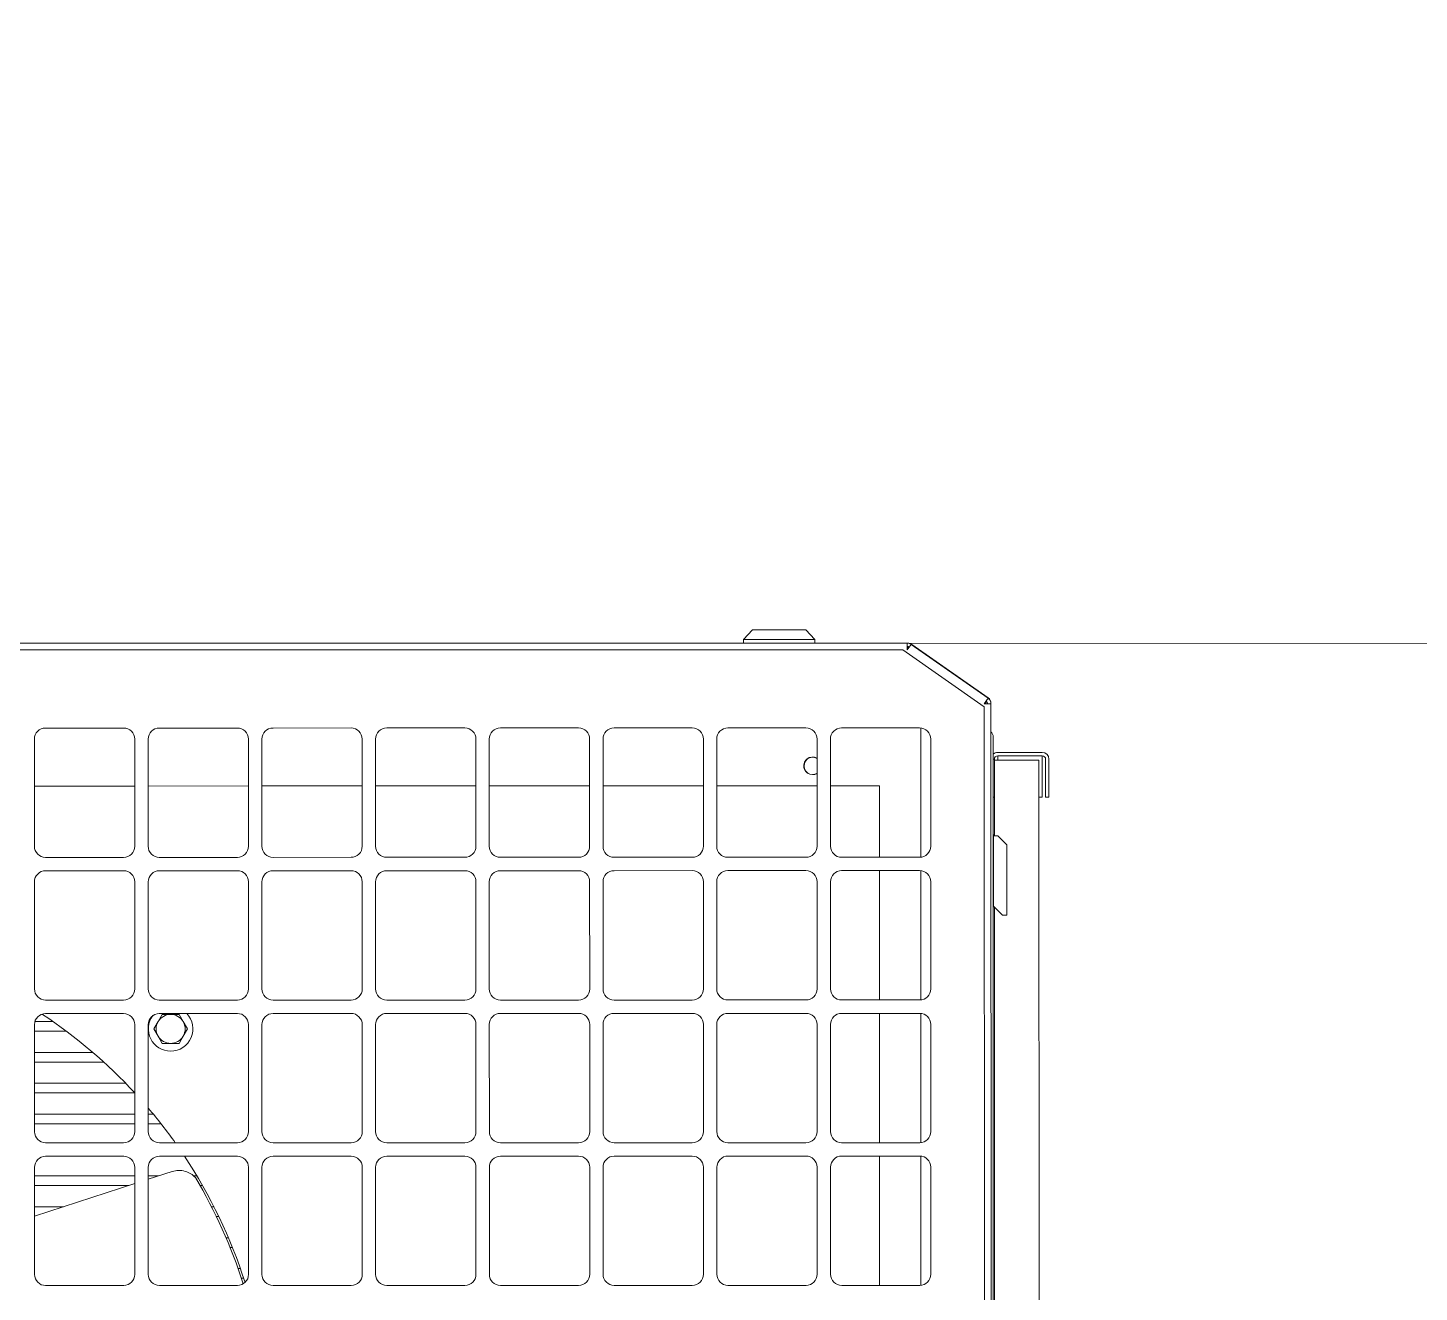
# Model space of a CAD drawing. Header units: millimetres. Extents: x 1322820 to 1391563, y 1051909 to 1098256.
# Drawn here: x 1362801 to 1363418, y 1087098 to 1087659 of the extents above; entities that cross this region are included whole.
import ezdxf

# ---------------------------------------------------------------- set-up
doc = ezdxf.new("R2010")
doc.units = ezdxf.units.MM
doc.header["$MEASUREMENT"] = 0
doc.layers.get('0').update_dxf_attribs({"true_color": 0x787878})
doc.layers.add('instalatii - echipamente_Pen_No__21', color=7, linetype='Continuous', lineweight=20, true_color=0x787878)

# ---------------------------------------------------------------- blocks, each defined once
blk = doc.blocks.new('terasa')
at = {"layer": 'instalatii - echipamente_Pen_No__21', "linetype": 'Continuous', "lineweight": 20}
for p, q in [((1363118.671, 1087387.574), (1363122.626, 1087391.926)), ((1363150.319, 1087387.578), (1363118.671, 1087387.574)), ((1363118.671, 1087385.991), (1363118.671, 1087387.574)), ((1363146.363, 1087391.929), (1363122.626, 1087391.926)), ((1363146.363, 1087391.929), (1363150.319, 1087387.578)), ((1363150.319, 1087387.578), (1363150.319, 1087385.996)), ((1362362.675, 1087382.914), (1363189.29, 1087383.035)), ((1363191.337, 1087386.002), (1362778.947, 1087385.942)), ((1363189.29, 1087383.035), (1363225.492, 1087357.721)), ((1363191.337, 1087386.002), (1363191.586, 1087386.002)), ((1363191.337, 1087383.035), (1363191.337, 1087386.002)), ((1363193.039, 1087385.466), (1363191.337, 1087383.035)), ((1363191.586, 1087385.991), (1363191.586, 1087386.002)), ((1363191.587, 1087383.392), (1363191.587, 1087384.518)), ((1363227.193, 1087361.558), (1363193.039, 1087385.466)), ((1363227.193, 1087361.558), (1363193.039, 1087385.466)), ((1363193.288, 1087385.466), (1363193.206, 1087385.348)), ((1363227.19, 1087361.735), (1363193.288, 1087385.466)), ((1363225.492, 1087359.127), (1363227.193, 1087361.558)), ((1363228.459, 1087359.127), (1363225.492, 1087359.127)), ((1363225.492, 1087357.721), (1363225.586, 1086712.095)), ((1363227.108, 1087361.618), (1363227.19, 1087361.735)), ((1363228.554, 1086710.34), (1363228.459, 1087359.127)), ((1363228.554, 1086710.34), (1363228.459, 1087359.127)), ((1362804.182, 1087295.945), (1362804.175, 1087343.418)), ((1362809.12, 1087348.364), (1362843.735, 1087348.369)), ((1362848.681, 1087343.424), (1362848.688, 1087295.952)), ((1362854.622, 1087295.953), (1362854.615, 1087343.425)), ((1362859.559, 1087348.371), (1362894.175, 1087348.376)), ((1362899.12, 1087343.432), (1362899.127, 1087295.959)), ((1362905.061, 1087295.96), (1362905.054, 1087343.433)), ((1362909.999, 1087348.378), (1362944.614, 1087348.384)), ((1362949.56, 1087343.439), (1362949.567, 1087295.967)), ((1362955.501, 1087295.968), (1362955.494, 1087343.44)), ((1362960.438, 1087348.386), (1362995.054, 1087348.391)), ((1363000, 1087343.447), (1363000.006, 1087295.974)), ((1363005.941, 1087295.975), (1363005.934, 1087343.447)), ((1363010.878, 1087348.393), (1363045.493, 1087348.398)), ((1363050.439, 1087343.454), (1363050.446, 1087295.981)), ((1363056.38, 1087295.982), (1363056.373, 1087343.455)), ((1363061.317, 1087348.401), (1363095.933, 1087348.406)), ((1363100.879, 1087343.461), (1363100.886, 1087295.989)), ((1363106.82, 1087295.99), (1363106.813, 1087343.462)), ((1363111.757, 1087348.408), (1363146.372, 1087348.413)), ((1363151.318, 1087343.469), (1363151.325, 1087295.996)), ((1363157.259, 1087295.997), (1363157.252, 1087343.47)), ((1363162.197, 1087348.415), (1363196.812, 1087348.42)), ((1363197.315, 1087291.083), (1363197.306, 1087348.396)), ((1363201.758, 1087343.476), (1363201.765, 1087296.004)), ((1363229.54, 1086725.348), (1363229.45, 1087344.469)), ((1363251.209, 1087337.549), (1363231.429, 1087337.546)), ((1363229.451, 1087334.579), (1363229.946, 1087334.579)), ((1363229.946, 1087334.085), (1363229.946, 1087334.579)), ((1363229.946, 1087334.085), (1363249.726, 1087334.087)), ((1363229.946, 1087334.085), (1363229.951, 1087300.508)), ((1363251.209, 1087336.066), (1363231.429, 1087336.063)), ((1363231.429, 1087334.579), (1363231.429, 1087336.063)), ((1363231.429, 1087334.579), (1363231.429, 1087334.085)), ((1363249.726, 1087334.087), (1363249.814, 1086735.736)), ((1363251.209, 1087336.066), (1363251.21, 1087334.582)), ((1363251.212, 1087317.769), (1363251.21, 1087334.582)), ((1363252.695, 1087322.714), (1363252.693, 1087334.582)), ((1363254.178, 1087322.714), (1363254.177, 1087334.583)), ((1362804.178, 1087322.649), (1362848.684, 1087322.655)), ((1362854.618, 1087322.656), (1362899.123, 1087322.663)), ((1362905.058, 1087322.663), (1362949.563, 1087322.67)), ((1362955.497, 1087322.671), (1363000.003, 1087322.677)), ((1363005.937, 1087322.678), (1363050.442, 1087322.685)), ((1363056.376, 1087322.686), (1363100.882, 1087322.692)), ((1363106.816, 1087322.693), (1363151.321, 1087322.699)), ((1363157.255, 1087322.7), (1363174.065, 1087322.703)), ((1363179.014, 1087322.703), (1363174.065, 1087322.703)), ((1363179.014, 1087322.703), (1363179.018, 1087291.055)), ((1363252.695, 1087322.714), (1363252.696, 1087317.769)), ((1363254.179, 1087317.769), (1363254.178, 1087322.714)), ((1363229.454, 1087317.766), (1363229.948, 1087317.766)), ((1363249.729, 1087317.769), (1363251.212, 1087317.769)), ((1363252.696, 1087317.769), (1363254.179, 1087317.769)), ((1363229.456, 1087300.953), (1363229.951, 1087300.953)), ((1363229.555, 1087300.508), (1363231.533, 1087300.508)), ((1363229.56, 1087269.354), (1363229.555, 1087300.508)), ((1363231.533, 1087300.508), (1363235.49, 1087296.552)), ((1363229.456, 1087299.519), (1363229.555, 1087299.519)), ((1363235.49, 1087296.552), (1363235.494, 1087265.399)), ((1362843.743, 1087291.006), (1362809.128, 1087291.001)), ((1362894.183, 1087291.013), (1362859.568, 1087291.008)), ((1362944.623, 1087291.021), (1362910.007, 1087291.016)), ((1362995.062, 1087291.028), (1362960.447, 1087291.023)), ((1363045.502, 1087291.036), (1363010.886, 1087291.031)), ((1363095.941, 1087291.043), (1363061.326, 1087291.038)), ((1363146.381, 1087291.05), (1363111.765, 1087291.045)), ((1363196.82, 1087291.058), (1363162.205, 1087291.053)), ((1362809.129, 1087285.067), (1362843.744, 1087285.072)), ((1362859.568, 1087285.074), (1362894.184, 1087285.079)), ((1362910.008, 1087285.082), (1362944.623, 1087285.087)), ((1362960.448, 1087285.089), (1362995.063, 1087285.094)), ((1363010.887, 1087285.096), (1363045.503, 1087285.102)), ((1363061.327, 1087285.104), (1363095.942, 1087285.109)), ((1363111.766, 1087285.111), (1363146.382, 1087285.116)), ((1363162.206, 1087285.119), (1363196.821, 1087285.124)), ((1363179.019, 1087285.121), (1363179.027, 1087227.758)), ((1363197.324, 1087227.786), (1363197.316, 1087285.099)), ((1362804.192, 1087232.649), (1362804.185, 1087280.121)), ((1362848.69, 1087280.128), (1362848.697, 1087232.655)), ((1362854.631, 1087232.656), (1362854.624, 1087280.129)), ((1362899.13, 1087280.135), (1362899.137, 1087232.663)), ((1362905.071, 1087232.663), (1362905.064, 1087280.136)), ((1362949.569, 1087280.142), (1362949.576, 1087232.67)), ((1362955.51, 1087232.671), (1362955.503, 1087280.143)), ((1363000.009, 1087280.15), (1363000.016, 1087232.677)), ((1363005.95, 1087232.678), (1363005.943, 1087280.151)), ((1363050.448, 1087280.157), (1363050.455, 1087232.685)), ((1363056.389, 1087232.686), (1363056.382, 1087280.158)), ((1363100.888, 1087280.165), (1363100.895, 1087232.692)), ((1363106.829, 1087232.693), (1363106.822, 1087280.165)), ((1363151.327, 1087280.172), (1363151.334, 1087232.699)), ((1363157.268, 1087232.7), (1363157.262, 1087280.173)), ((1363201.767, 1087280.179), (1363201.774, 1087232.707)), ((1363229.461, 1087269.848), (1363229.56, 1087269.848)), ((1363233.516, 1087265.398), (1363229.56, 1087269.354)), ((1363229.955, 1087268.958), (1363229.986, 1087061.612)), ((1363235.494, 1087265.399), (1363233.516, 1087265.398)), ((1362843.753, 1087227.709), (1362809.137, 1087227.704)), ((1362894.192, 1087227.717), (1362859.577, 1087227.712)), ((1362944.632, 1087227.724), (1362910.016, 1087227.719)), ((1362995.071, 1087227.732), (1362960.456, 1087227.726)), ((1363045.511, 1087227.739), (1363010.896, 1087227.734)), ((1363095.951, 1087227.746), (1363061.335, 1087227.741)), ((1363146.39, 1087227.754), (1363111.775, 1087227.749)), ((1363196.83, 1087227.761), (1363162.214, 1087227.756)), ((1362809.138, 1087221.77), (1362843.754, 1087221.775)), ((1362859.035, 1087218.148), (1362860.89, 1087221.362)), ((1362859.578, 1087221.778), (1362894.193, 1087221.783)), ((1362860.89, 1087221.362), (1362864.602, 1087221.363)), ((1362864.602, 1087221.363), (1362868.314, 1087221.364)), ((1362868.314, 1087221.364), (1362870.17, 1087218.149)), ((1362910.017, 1087221.785), (1362944.633, 1087221.79)), ((1362960.457, 1087221.792), (1362995.072, 1087221.797)), ((1363010.896, 1087221.8), (1363045.512, 1087221.805)), ((1363061.336, 1087221.807), (1363095.951, 1087221.812)), ((1363111.776, 1087221.815), (1363146.391, 1087221.82)), ((1363162.215, 1087221.822), (1363196.83, 1087221.827)), ((1363179.028, 1087221.824), (1363179.037, 1087164.462)), ((1363197.333, 1087164.489), (1363197.325, 1087221.802)), ((1362804.201, 1087169.352), (1362804.194, 1087216.825)), ((1362818.304, 1087213.909), (1362804.194, 1087213.907)), ((1362804.391, 1087218.209), (1362812.343, 1087218.21)), ((1362848.699, 1087216.831), (1362848.706, 1087169.358)), ((1362854.64, 1087169.359), (1362854.633, 1087216.832)), ((1362857.18, 1087214.933), (1362859.035, 1087218.148)), ((1362859.036, 1087211.719), (1362857.18, 1087214.933)), ((1362870.17, 1087218.149), (1362872.026, 1087214.935)), ((1362872.026, 1087214.935), (1362870.171, 1087211.721)), ((1362899.139, 1087216.838), (1362899.146, 1087169.366)), ((1362905.08, 1087169.367), (1362905.073, 1087216.839)), ((1362949.578, 1087216.846), (1362949.585, 1087169.373)), ((1362955.519, 1087169.374), (1362955.513, 1087216.847)), ((1363000.018, 1087216.853), (1363000.025, 1087169.381)), ((1363005.959, 1087169.381), (1363005.952, 1087216.854)), ((1363050.458, 1087216.861), (1363050.465, 1087169.388)), ((1363056.399, 1087169.389), (1363056.392, 1087216.861)), ((1363100.897, 1087216.868), (1363100.904, 1087169.395)), ((1363106.838, 1087169.396), (1363106.831, 1087216.869)), ((1363151.337, 1087216.875), (1363151.344, 1087169.403)), ((1363157.278, 1087169.404), (1363157.271, 1087216.876)), ((1363201.776, 1087216.883), (1363201.783, 1087169.41)), ((1362860.892, 1087208.505), (1362859.036, 1087211.719)), ((1362864.604, 1087208.506), (1362860.892, 1087208.505)), ((1362868.315, 1087208.506), (1362864.604, 1087208.506)), ((1362870.171, 1087211.721), (1362868.315, 1087208.506)), ((1362804.196, 1087204.511), (1362830.036, 1087204.515)), ((1362834.908, 1087200.214), (1362804.196, 1087200.209)), ((1362804.198, 1087190.813), (1362844.633, 1087190.819)), ((1362848.704, 1087186.518), (1362804.198, 1087186.511)), ((1362804.2, 1087177.116), (1362848.705, 1087177.122)), ((1362854.639, 1087177.123), (1362856.922, 1087177.123)), ((1362848.706, 1087172.82), (1362804.2, 1087172.813)), ((1362860.384, 1087172.822), (1362854.64, 1087172.821)), ((1362944.641, 1087164.427), (1362910.026, 1087164.422)), ((1362995.081, 1087164.435), (1362960.465, 1087164.43)), ((1363045.52, 1087164.442), (1363010.905, 1087164.437)), ((1363095.96, 1087164.45), (1363061.344, 1087164.445)), ((1363146.399, 1087164.457), (1363111.784, 1087164.452)), ((1363196.839, 1087164.464), (1363162.223, 1087164.459)), ((1362843.762, 1087164.413), (1362809.147, 1087164.408)), ((1362809.147, 1087158.474), (1362843.763, 1087158.479)), ((1362894.202, 1087164.42), (1362859.586, 1087164.415)), ((1362859.587, 1087158.481), (1362894.202, 1087158.486)), ((1362910.027, 1087158.488), (1362944.642, 1087158.493)), ((1362960.466, 1087158.496), (1362995.082, 1087158.501)), ((1363010.906, 1087158.503), (1363045.521, 1087158.508)), ((1363061.345, 1087158.51), (1363095.961, 1087158.516)), ((1363111.785, 1087158.518), (1363146.4, 1087158.523)), ((1363162.224, 1087158.525), (1363196.84, 1087158.53)), ((1363179.038, 1087158.528), (1363179.046, 1087101.165)), ((1363197.343, 1087101.193), (1363197.334, 1087158.506)), ((1362804.21, 1087106.055), (1362804.203, 1087153.528)), ((1362848.709, 1087153.534), (1362848.716, 1087106.062)), ((1362854.65, 1087106.063), (1362854.643, 1087153.535)), ((1362899.148, 1087153.542), (1362899.155, 1087106.069)), ((1362905.089, 1087106.07), (1362905.082, 1087153.543)), ((1362949.588, 1087153.549), (1362949.595, 1087106.077)), ((1362955.529, 1087106.077), (1362955.522, 1087153.55)), ((1363000.027, 1087153.556), (1363000.034, 1087106.084)), ((1363005.968, 1087106.085), (1363005.961, 1087153.557)), ((1363050.467, 1087153.564), (1363050.474, 1087106.091)), ((1363056.408, 1087106.092), (1363056.401, 1087153.565)), ((1363100.906, 1087153.571), (1363100.913, 1087106.099)), ((1363106.847, 1087106.1), (1363106.84, 1087153.572)), ((1363151.346, 1087153.579), (1363151.353, 1087106.106)), ((1363157.287, 1087106.107), (1363157.28, 1087153.579)), ((1363201.786, 1087153.586), (1363201.792, 1087106.113)), ((1362804.204, 1087149.72), (1362848.709, 1087149.727)), ((1362804.206, 1087131.835), (1362848.71, 1087146.303)), ((1362854.643, 1087148.232), (1362865.241, 1087151.676)), ((1362854.643, 1087149.727), (1362859.247, 1087149.728)), ((1362874.612, 1087149.73), (1362876.272, 1087149.731)), ((1362846.007, 1087145.424), (1362804.204, 1087145.418)), ((1362878.785, 1087145.429), (1362877.606, 1087145.429)), ((1362804.206, 1087136.022), (1362817.092, 1087136.024)), ((1362882.707, 1087136.034), (1362883.842, 1087136.034)), ((1362885.969, 1087131.732), (1362884.825, 1087131.732)), ((1362889.098, 1087122.337), (1362890.225, 1087122.337)), ((1362892.002, 1087118.035), (1362890.928, 1087118.035)), ((1362894.454, 1087108.64), (1362895.528, 1087108.64)), ((1362896.984, 1087104.338), (1362895.893, 1087104.338)), ((1362843.771, 1087101.116), (1362809.156, 1087101.111)), ((1362894.211, 1087101.123), (1362859.595, 1087101.118)), ((1362944.65, 1087101.131), (1362910.035, 1087101.126)), ((1362995.09, 1087101.138), (1362960.475, 1087101.133)), ((1363045.529, 1087101.146), (1363010.914, 1087101.14)), ((1363095.969, 1087101.153), (1363061.354, 1087101.148)), ((1363146.409, 1087101.16), (1363111.793, 1087101.155)), ((1363196.848, 1087101.168), (1363162.233, 1087101.163))]:
    blk.add_line(p, q, dxfattribs=at)
blk.add_lwpolyline([(1364217.466, 1087386.074), (1364217.19, 1089275.085), (1361828.728, 1089274.911), (1361829.004, 1087385.9)], close=True, dxfattribs=at)
for centre, radius, start, end in [((1363191.337, 1087383.035), 2.967, 55.008379, 90.008379), ((1363191.337, 1087383.035), 1.484, 55.008381, 90.008381), ((1363191.587, 1087383.035), 2.967, 55.008378, 90.008379), ((1363204.323, 1087366.907), 23.129, 339.809601, 343.601162), ((1363225.492, 1087359.127), 1.484, 0.008376, 55.00838), ((1363225.488, 1087359.304), 1.484, 353.14401, 357.691598), ((1363225.488, 1087359.304), 2.967, 359.425203, 55.008379), ((1363225.492, 1087359.127), 2.967, 0.008379, 55.008379), ((1362809.12, 1087343.419), 4.945, 90.008379, 180.008379), ((1362843.736, 1087343.424), 4.945, 0.00838, 90.008379), ((1362859.56, 1087343.426), 4.945, 90.008379, 180.008379), ((1362894.175, 1087343.431), 4.945, 0.00838, 90.008379), ((1362910, 1087343.433), 4.945, 90.008378, 180.008378), ((1362944.615, 1087343.438), 4.945, 0.008379, 90.008379), ((1362960.439, 1087343.441), 4.945, 90.00838, 180.008378), ((1362995.054, 1087343.446), 4.945, 0.008379, 90.008379), ((1363010.879, 1087343.448), 4.945, 90.008379, 180.008379), ((1363045.494, 1087343.453), 4.945, 0.008379, 90.008379), ((1363061.318, 1087343.456), 4.945, 90.008379, 180.008379), ((1363095.934, 1087343.461), 4.945, 0.00838, 90.008379), ((1363111.758, 1087343.463), 4.945, 90.008379, 180.00838), ((1363146.373, 1087343.468), 4.945, 0.008379, 90.008379), ((1363162.197, 1087343.47), 4.945, 90.008379, 180.00838), ((1363196.813, 1087343.475), 4.945, 0.008379, 90.008379), ((1363226.483, 1087344.469), 2.967, 0.008381, 48.198065), ((1363231.429, 1087334.579), 2.967, 90.008379, 131.818694), ((1363251.21, 1087334.582), 2.967, 0.008379, 90.008379), ((1363149.342, 1087331.6), 3.907, 59.588758, 270.008378), ((1363149.342, 1087331.6), 3.808, 58.710967, 270.008379), ((1363231.429, 1087334.579), 1.484, 90.008385, 180.008381), ((1363251.21, 1087334.582), 1.484, 0.008379, 90.008381), ((1363149.342, 1087331.6), 3.808, 270.008379, 301.305791), ((1363149.342, 1087331.6), 3.907, 270.00838, 300.428002), ((1362809.127, 1087295.946), 4.945, 180.00838, 270.00838), ((1362843.743, 1087295.951), 4.945, 270.008379, 0.008379), ((1362859.567, 1087295.953), 4.945, 180.008379, 270.00838), ((1362894.182, 1087295.959), 4.945, 270.008379, 0.00838), ((1362910.006, 1087295.961), 4.945, 180.008379, 270.008379), ((1362944.622, 1087295.966), 4.945, 270.008379, 0.00838), ((1362960.446, 1087295.968), 4.945, 180.008379, 270.008379), ((1362995.061, 1087295.973), 4.945, 270.008379, 0.00838), ((1363010.886, 1087295.976), 4.945, 180.008379, 270.008379), ((1363045.501, 1087295.981), 4.945, 270.008379, 0.00838), ((1363061.325, 1087295.983), 4.945, 180.008379, 270.008379), ((1363095.941, 1087295.988), 4.945, 270.008379, 0.00838), ((1363111.765, 1087295.99), 4.945, 180.008379, 270.008379), ((1363146.38, 1087295.995), 4.945, 270.008379, 0.008379), ((1363162.204, 1087295.998), 4.945, 180.00838, 270.008379), ((1363196.82, 1087296.003), 4.945, 270.008378, 0.008378), ((1362809.13, 1087280.122), 4.945, 90.008379, 180.00838), ((1362843.745, 1087280.127), 4.945, 0.008379, 90.008379), ((1362859.569, 1087280.129), 4.945, 90.008379, 180.00838), ((1362894.185, 1087280.134), 4.945, 0.008379, 90.008379), ((1362910.009, 1087280.137), 4.945, 90.008379, 180.00838), ((1362944.624, 1087280.142), 4.945, 0.008379, 90.008379), ((1362960.448, 1087280.144), 4.945, 90.008379, 180.00838), ((1362995.064, 1087280.149), 4.945, 0.00838, 90.008379), ((1363010.888, 1087280.151), 4.945, 90.008379, 180.00838), ((1363045.503, 1087280.156), 4.945, 0.00838, 90.008379), ((1363061.327, 1087280.159), 4.945, 90.008378, 180.008379), ((1363095.943, 1087280.164), 4.945, 0.008379, 90.008379), ((1363111.767, 1087280.166), 4.945, 90.00838, 180.008378), ((1363146.382, 1087280.171), 4.945, 0.008379, 90.008379), ((1363162.207, 1087280.174), 4.945, 90.008379, 180.008379), ((1363196.822, 1087280.179), 4.945, 0.008379, 90.008379), ((1362809.137, 1087232.649), 4.945, 180.008379, 270.008379), ((1362843.752, 1087232.654), 4.945, 270.00838, 0.008379), ((1362859.576, 1087232.657), 4.945, 180.00838, 270.008379), ((1362894.192, 1087232.662), 4.945, 270.008379, 0.008378), ((1362910.016, 1087232.664), 4.945, 180.00838, 270.00838), ((1362944.631, 1087232.669), 4.945, 270.008379, 0.008379), ((1362960.455, 1087232.672), 4.945, 180.00838, 270.00838), ((1362995.071, 1087232.677), 4.945, 270.008379, 0.008379), ((1363010.895, 1087232.679), 4.945, 180.008379, 270.00838), ((1363045.51, 1087232.684), 4.945, 270.008379, 0.008379), ((1363061.334, 1087232.686), 4.945, 180.008379, 270.008379), ((1363095.95, 1087232.691), 4.945, 270.008379, 0.008379), ((1363111.774, 1087232.694), 4.945, 180.008379, 270.008379), ((1363146.389, 1087232.699), 4.945, 270.008379, 0.008379), ((1363162.214, 1087232.701), 4.945, 180.008379, 270.008379), ((1363196.829, 1087232.706), 4.945, 270.008379, 0.008379), ((1362809.139, 1087216.825), 4.945, 90.008379, 180.008379), ((1362684.55, 1087034.829), 223.516, 42.738024, 56.564781), ((1362843.754, 1087216.83), 4.945, 0.008379, 90.008379), ((1362859.578, 1087216.833), 4.945, 90.008379, 180.008379), ((1362864.603, 1087214.934), 9.89, 143.271401, 270.008379), ((1362864.603, 1087214.934), 6.429, 90.008379, 150.008379), ((1362864.603, 1087214.934), 6.429, 30.008379, 90.008379), ((1362864.603, 1087214.934), 9.89, 270.008379, 43.797323), ((1362894.194, 1087216.838), 4.945, 0.008379, 90.008379), ((1362910.018, 1087216.84), 4.945, 90.008379, 180.008379), ((1362944.633, 1087216.845), 4.945, 0.008379, 90.008379), ((1362960.458, 1087216.847), 4.945, 90.008379, 180.008379), ((1362995.073, 1087216.852), 4.945, 0.00838, 90.008379), ((1363010.897, 1087216.855), 4.945, 90.008379, 180.008379), ((1363045.513, 1087216.86), 4.945, 0.008378, 90.008379), ((1363061.337, 1087216.862), 4.945, 90.008379, 180.008379), ((1363095.952, 1087216.867), 4.945, 0.008379, 90.008379), ((1363111.776, 1087216.869), 4.945, 90.008379, 180.008379), ((1363146.392, 1087216.875), 4.945, 0.008379, 90.008379), ((1363162.216, 1087216.877), 4.945, 90.008378, 180.008378), ((1363196.831, 1087216.882), 4.945, 0.008379, 90.008379), ((1362864.603, 1087214.934), 6.429, 150.00838, 210.008379), ((1362864.603, 1087214.934), 6.429, 330.008379, 30.00838), ((1362864.603, 1087214.934), 6.429, 210.008379, 270.008378), ((1362864.603, 1087214.934), 6.429, 270.008378, 330.008379), ((1362684.55, 1087034.829), 223.516, 35.434039, 40.401062), ((1362809.146, 1087169.353), 4.945, 180.008379, 270.008379), ((1362843.761, 1087169.358), 4.945, 270.008379, 0.008379), ((1362859.585, 1087169.36), 4.945, 180.008379, 270.008379), ((1362894.201, 1087169.365), 4.945, 270.008379, 0.008379), ((1362910.025, 1087169.367), 4.945, 180.008378, 270.008379), ((1362944.64, 1087169.373), 4.945, 270.008379, 0.008379), ((1362960.465, 1087169.375), 4.945, 180.008378, 270.008379), ((1362995.08, 1087169.38), 4.945, 270.008379, 0.008378), ((1363010.904, 1087169.382), 4.945, 180.008378, 270.008379), ((1363045.519, 1087169.387), 4.945, 270.008379, 0.008378), ((1363061.344, 1087169.39), 4.945, 180.008379, 270.00838), ((1363095.959, 1087169.395), 4.945, 270.008379, 0.008379), ((1363111.783, 1087169.397), 4.945, 180.00838, 270.00838), ((1363146.399, 1087169.402), 4.945, 270.008379, 0.008379), ((1363162.223, 1087169.404), 4.945, 180.008379, 270.008379), ((1363196.838, 1087169.409), 4.945, 270.008379, 0.008379), ((1362809.148, 1087153.529), 4.945, 90.008379, 180.008379), ((1362843.764, 1087153.534), 4.945, 0.008379, 90.00838), ((1362859.588, 1087153.536), 4.945, 90.008379, 180.008378), ((1362684.55, 1087034.829), 223.516, 17.61208, 33.588154), ((1362894.203, 1087153.541), 4.945, 0.008378, 90.008379), ((1362910.027, 1087153.543), 4.945, 90.00838, 180.008378), ((1362944.643, 1087153.548), 4.945, 0.008379, 90.008379), ((1362960.467, 1087153.551), 4.945, 90.008379, 180.008379), ((1362995.082, 1087153.556), 4.945, 0.008379, 90.008379), ((1363010.906, 1087153.558), 4.945, 90.008379, 180.008379), ((1363045.522, 1087153.563), 4.945, 0.008379, 90.008379), ((1363061.346, 1087153.565), 4.945, 90.008379, 180.008379), ((1363095.961, 1087153.57), 4.945, 0.008379, 90.008379), ((1363111.786, 1087153.573), 4.945, 90.008379, 180.008379), ((1363146.401, 1087153.578), 4.945, 0.008379, 90.008379), ((1363162.225, 1087153.58), 4.945, 90.008379, 180.008379), ((1363196.84, 1087153.585), 4.945, 0.008379, 90.008379), ((1362868.298, 1087142.271), 9.89, 73.666195, 108.008378), ((1362868.298, 1087142.271), 9.89, 42.623342, 73.666197), ((1362684.55, 1087034.829), 222.527, 17.550176, 30.858671), ((1362809.155, 1087106.056), 4.945, 180.00838, 270.008379), ((1362843.77, 1087106.061), 4.945, 270.008379, 0.008379), ((1362859.595, 1087106.063), 4.945, 180.008379, 270.008379), ((1362894.21, 1087106.068), 4.945, 270.008379, 0.008379), ((1362910.034, 1087106.071), 4.945, 180.008379, 270.008379), ((1362944.65, 1087106.076), 4.945, 270.008379, 0.008379), ((1362960.474, 1087106.078), 4.945, 180.008379, 270.008379), ((1362995.089, 1087106.083), 4.945, 270.008379, 0.008379), ((1363010.913, 1087106.086), 4.945, 180.008379, 270.008379), ((1363045.529, 1087106.091), 4.945, 270.008379, 0.00838), ((1363061.353, 1087106.093), 4.945, 180.008379, 270.008379), ((1363095.968, 1087106.098), 4.945, 270.008379, 0.00838), ((1363111.792, 1087106.1), 4.945, 180.008379, 270.008379), ((1363146.408, 1087106.105), 4.945, 270.008379, 0.008379), ((1363162.232, 1087106.108), 4.945, 180.00838, 270.00838), ((1363196.847, 1087106.113), 4.945, 270.008379, 0.008379)]:
    blk.add_arc(centre, radius, start, end, dxfattribs=at)

msp = doc.modelspace()

# ---------------------------------------------------------------- block references
msp.add_blockref('terasa', (0, 0))

doc.saveas('drawing.dxf')
